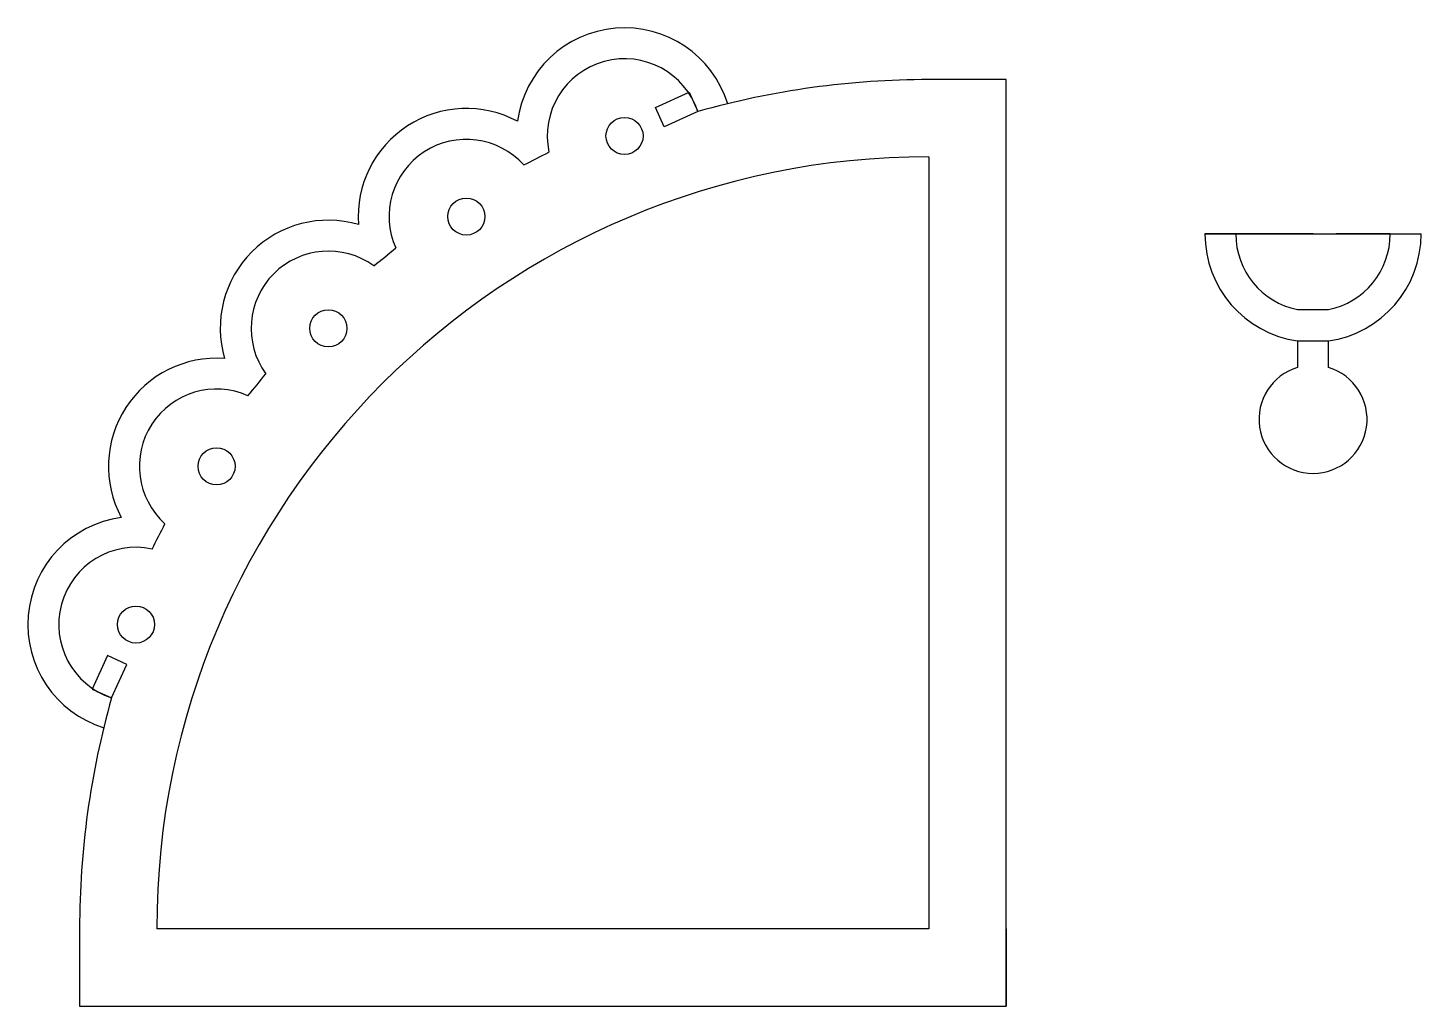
# Model space of a CAD drawing. Header units: millimetres. Extents: x 0 to 90.2, y 0 to 63.3.
import ezdxf

# ---------------------------------------------------------------- set-up
doc = ezdxf.new("R2010")
doc.units = ezdxf.units.MM

msp = doc.modelspace()

# ---------------------------------------------------------------- linework, layer by layer
for p, q in [((63.347, 60), (58.347, 60)), ((63.347, 0), (63.347, 60)), ((58.347, 55), (58.347, 5)), ((83.222, 50), (76.222, 50)), ((76.222, 50), (90.222, 50)), ((78.222, 50), (77.222, 50)), ((78.222, 50), (81.722, 50)), ((78.222, 50), (88.222, 50)), ((88.222, 50), (84.722, 50)), ((88.222, 50), (89.222, 50)), ((82.222, 45.101), (84.222, 45.101)), ((82.222, 43.072), (82.222, 41.354)), ((82.222, 43.072), (84.222, 43.072)), ((84.222, 41.354), (84.222, 43.072)), ((3.347, 5), (3.347, 0)), ((58.347, 5), (8.347, 5)), ((63.347, 5), (63.347, 0)), ((3.347, 0), (63.347, 0)), ((58.347, 0), (63.347, 0))]:
    msp.add_line(p, q)
for points in [[(42.817, 59.176), (43.381, 57.925), (41.214, 56.948), (40.65, 58.199)], [(4.171, 20.53), (5.422, 19.966), (6.399, 22.133), (5.148, 22.697)]]:
    msp.add_lwpolyline(points, close=True)
for centre in [(38.637, 56.347), (28.392, 51.127), (19.456, 43.891), (12.22, 34.955), (7, 24.71)]:
    msp.add_circle(centre, 1.2)
for centre, radius, start, end in [((38.637, 56.347), 7, 17.35144, 172.21465), ((38.637, 56.347), 5, 18.39475, 192.00411), ((58.347, 5), 55, 90, 105.7895), ((28.392, 51.127), 7, 61.78535, 184.21465), ((28.392, 51.127), 5, 41.99589, 204.00411), ((7.507, 104.779), 56, 296.05934, 297.94066), ((58.347, 5), 50, 90, 180), ((19.456, 43.891), 7, 73.78535, 196.21465), ((83.222, 50), 7, 180, 261.78679), ((83.222, 50), 5, 180, 258.46304), ((83.222, 50), 5, 281.53696, 0), ((83.222, 50), 7, 278.21321, 0), ((19.456, 43.891), 5, 53.99589, 216.00411), ((-12.127, 92.029), 56, 308.05934, 309.94066), ((12.22, 34.955), 7, 85.78535, 208.21465), ((-28.682, 75.474), 56, 320.05934, 321.94066), ((83.222, 38), 3.5, 106.60155, 73.39845), ((12.22, 34.955), 5, 65.99589, 228.00411), ((7, 24.71), 7, 97.78535, 252.64856), ((-41.432, 55.84), 56, 332.05934, 333.94066), ((7, 24.71), 5, 77.99589, 251.60525), ((58.347, 5), 55, 164.2105, 180)]:
    msp.add_arc(centre, radius, start, end)

doc.saveas('drawing.dxf')
